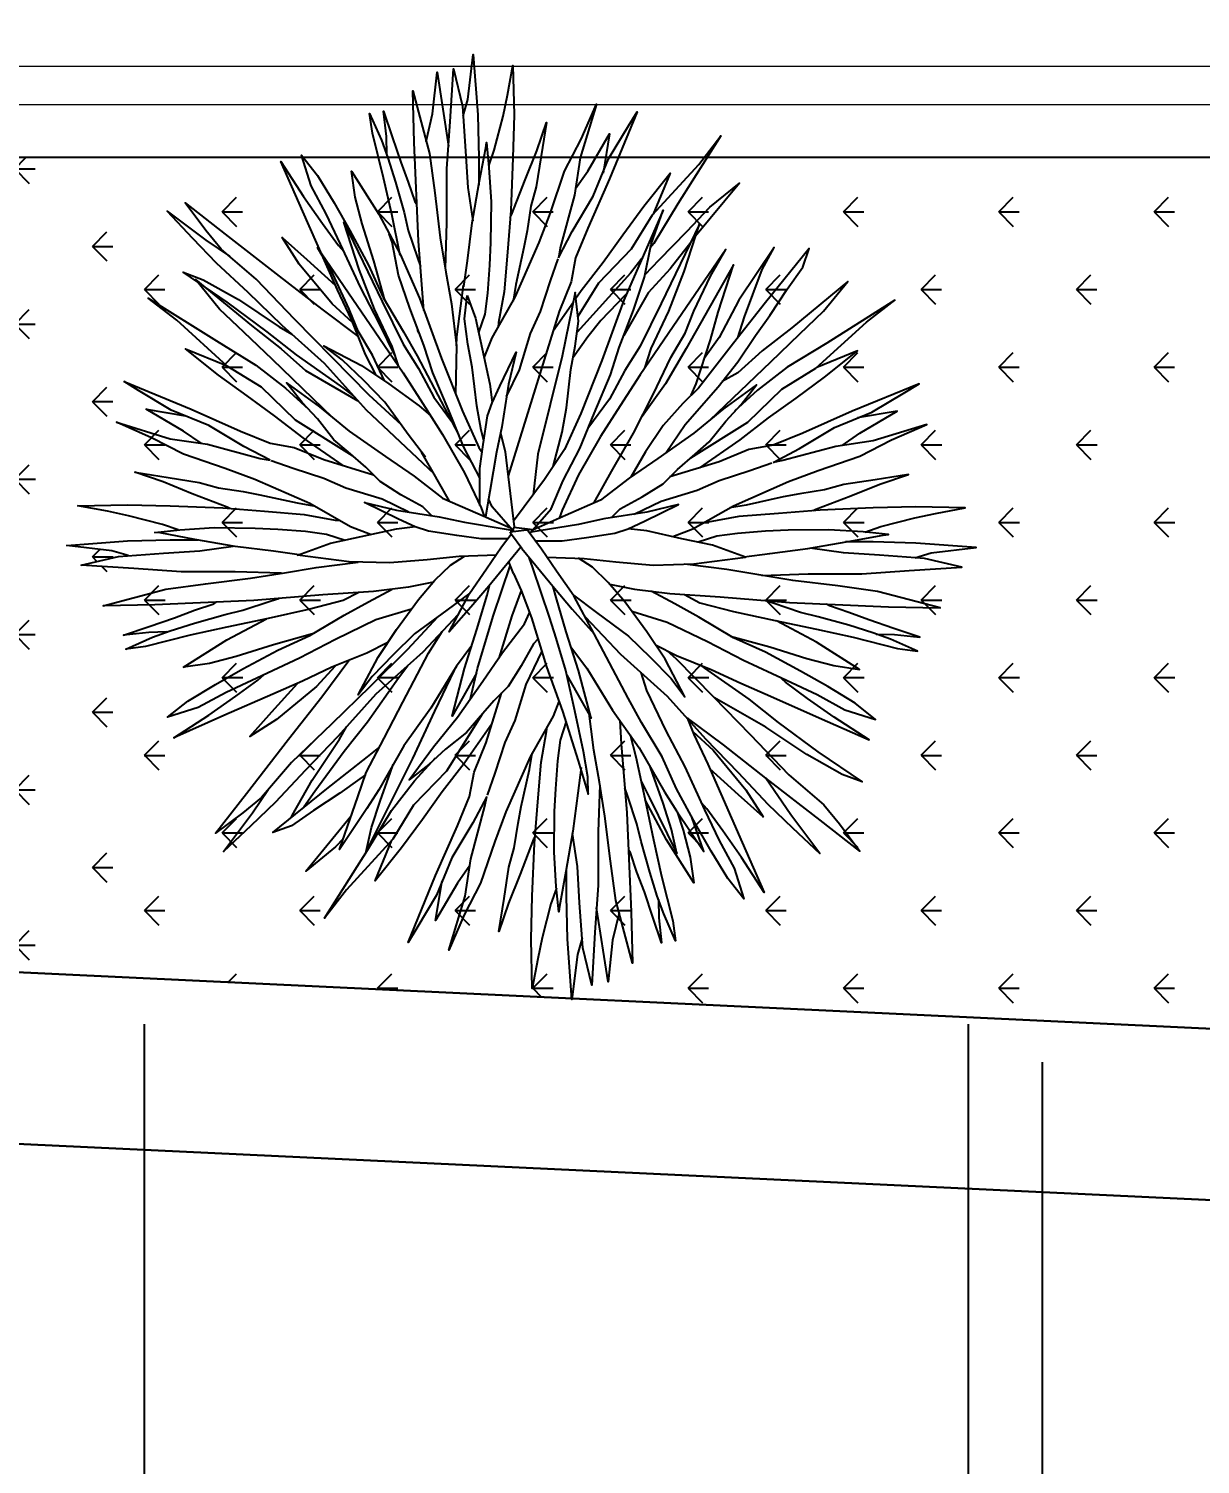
# Model space of a CAD drawing. Extents: x -165 to 197, y 154 to 653.
# Drawn here: x 101.568 to 102.635, y 474.538 to 475.846 of the extents above; entities that cross this region are included whole.
import ezdxf

# ---------------------------------------------------------------- set-up
doc = ezdxf.new("R2010")
doc.units = 0
doc.header["$MEASUREMENT"] = 0
doc.header["$PDMODE"] = 3
doc.header["$PDSIZE"] = 0.1
doc.layers.get('0').update_dxf_attribs({"linetype": 'CONTINUOUS'})
doc.layers.get('DEFPOINTS').update_dxf_attribs({"linetype": 'CONTINUOUS'})
for name, color, linetype in [('0_Palmeiras', 7, 'CONTINUOUS'), ('AIT-VEGETAÇÃO 25', 92, 'CONTINUOUS'), ('COTA', 1, 'CONTINUOUS')]:
    doc.layers.add(name, color=color, linetype=linetype)
for name, color, linetype, lineweight in [('AIT-LAYOUT', 9, 'CONTINUOUS', 13), ('AIT-PAREDE', 4, 'CONTINUOUS', 30), ('FININHA', 251, 'CONTINUOUS', 25)]:
    doc.layers.add(name, color=color, linetype=linetype, lineweight=lineweight)
doc.styles.add('ARIAL', font='ARIAL.TTF', dxfattribs={"height": 0.18})
doc.dimstyles.new('Copy of ISO-25', dxfattribs={"dimtxt": 0.18, "dimasz": 0.06, "dimexe": 0.06, "dimexo": 0.06, "dimgap": 0.05, "dimtad": 1, "dimdec": 0, "dimlfac": 100, "dimdsep": 46, "dimtxsty": 'ARIAL', "dimblk1": 'OBLIQUE', "dimblk2": 'OBLIQUE', "dimsah": 1, "dimcen": 2.5, "dimdle": 0.06, "dimclrd": 256, "dimclre": 256, "dimclrt": 256, "dimadec": 0, "dimazin": 0, "dimtfac": 1, "dimtdec": 0, "dimtmove": 1, "dimatfit": 3, "dimldrblk": 'OBLIQUE', "dimfxl": 0, "dimtolj": 1, "dimtzin": 0, "dimlwd": -1, "dimlwe": -1, "dimarcsym": 0})

# ---------------------------------------------------------------- blocks, each defined once
blk = doc.blocks.new('_OBLIQUE')
at = {"color": 0, "linetype": 'ByBlock'}
blk.add_line((-0.5, -0.5), (0.5, 0.5), dxfattribs=at)
blk = doc.blocks.new('*D276')
at = {"layer": 'COTA'}
for p, q in [((101.4735, 475.6666), (101.4735, 472.5522)), ((101.6735, 474.9393), (101.6735, 472.5522)), ((101.4135, 472.6122), (101.7335, 472.6122)), ((101.5735, 472.6122), (101.6967, 472.2014)), ((101.6967, 472.2014), (102.057, 472.2014))]:
    blk.add_line(p, q, dxfattribs=at)
at = {"layer": 'DEFPOINTS', "color": 0}
for p in [(101.4735, 475.7266), (101.6735, 474.9993), (101.6735, 472.6122)]:
    blk.add_point(p, dxfattribs=at)
at = {"layer": 'COTA', "xscale": 0.06, "yscale": 0.06, "zscale": 0.06, "rotation": 180}
blk.add_blockref('_OBLIQUE', (101.4735, 472.6122), dxfattribs=at)
at = {"layer": 'COTA', "xscale": 0.06, "yscale": 0.06, "zscale": 0.06}
blk.add_blockref('_OBLIQUE', (101.6735, 472.6122), dxfattribs=at)
at = {"layer": 'COTA', "insert": (101.8769, 472.3433), "char_height": 0.18, "attachment_point": 5, "style": 'ARIAL'}
blk.add_mtext('\\A1;20', dxfattribs=at)
blk = doc.blocks.new('*D277')
at = {"layer": 'COTA'}
for p, q in [((101.6735, 474.9393), (101.6735, 472.5522)), ((102.4235, 474.9393), (102.4235, 472.5522)), ((101.6135, 472.6122), (102.4835, 472.6122))]:
    blk.add_line(p, q, dxfattribs=at)
at = {"layer": 'DEFPOINTS', "color": 0}
for p in [(101.6735, 474.9993), (102.4235, 474.9993), (102.4235, 472.6122)]:
    blk.add_point(p, dxfattribs=at)
at = {"layer": 'COTA', "xscale": 0.06, "yscale": 0.06, "zscale": 0.06, "rotation": 180}
blk.add_blockref('_OBLIQUE', (101.6735, 472.6122), dxfattribs=at)
at = {"layer": 'COTA', "xscale": 0.06, "yscale": 0.06, "zscale": 0.06}
blk.add_blockref('_OBLIQUE', (102.4235, 472.6122), dxfattribs=at)
at = {"layer": 'COTA', "insert": (102.0485, 472.7537), "char_height": 0.18, "attachment_point": 5, "style": 'ARIAL'}
blk.add_mtext('\\A1;75', dxfattribs=at)
blk = doc.blocks.new('*D278')
at = {"layer": 'COTA'}
for p, q in [((102.4235, 474.9393), (102.4235, 472.5522)), ((102.4909, 474.9047), (102.4909, 472.5522)), ((102.4235, 472.6122), (102.3635, 472.6122)), ((102.4235, 472.6122), (102.4909, 472.6122)), ((102.4235, 472.6122), (102.4909, 472.6122)), ((102.4572, 472.6122), (102.5787, 472.2072)), ((102.4909, 472.6122), (102.5509, 472.6122)), ((102.5787, 472.2072), (102.7952, 472.2072))]:
    blk.add_line(p, q, dxfattribs=at)
at = {"layer": 'DEFPOINTS', "color": 0}
for p in [(102.4235, 474.9993), (102.4909, 474.9647), (102.4909, 472.6122)]:
    blk.add_point(p, dxfattribs=at)
at = {"layer": 'COTA', "xscale": 0.06, "yscale": 0.06, "zscale": 0.06}
blk.add_blockref('_OBLIQUE', (102.4235, 472.6122), dxfattribs=at)
at = {"layer": 'COTA', "xscale": 0.06, "yscale": 0.06, "zscale": 0.06, "rotation": 180}
blk.add_blockref('_OBLIQUE', (102.4909, 472.6122), dxfattribs=at)
at = {"layer": 'COTA', "insert": (102.687, 472.3472), "char_height": 0.18, "attachment_point": 5, "style": 'ARIAL'}
blk.add_mtext('\\A1;7', dxfattribs=at)
blk = doc.blocks.new('*D279')
at = {"layer": 'COTA'}
for p, q in [((102.4909, 474.9047), (102.4909, 472.5522)), ((103.2909, 474.9047), (103.2909, 472.5522)), ((102.4309, 472.6122), (103.3509, 472.6122))]:
    blk.add_line(p, q, dxfattribs=at)
at = {"layer": 'DEFPOINTS', "color": 0}
for p in [(102.4909, 474.9647), (103.2909, 474.9647), (103.2909, 472.6122)]:
    blk.add_point(p, dxfattribs=at)
at = {"layer": 'COTA', "xscale": 0.06, "yscale": 0.06, "zscale": 0.06, "rotation": 180}
blk.add_blockref('_OBLIQUE', (102.4909, 472.6122), dxfattribs=at)
at = {"layer": 'COTA', "xscale": 0.06, "yscale": 0.06, "zscale": 0.06}
blk.add_blockref('_OBLIQUE', (103.2909, 472.6122), dxfattribs=at)
at = {"layer": 'COTA', "insert": (102.8909, 472.7541), "char_height": 0.18, "attachment_point": 5, "style": 'ARIAL'}
blk.add_mtext('\\A1;80', dxfattribs=at)
blk = doc.blocks.new('D0013407')
at = {"color": 84}
for points in [[(0.0339, 0.435), (0.0287, 0.4531), (0.0226, 0.5029), (0.0177, 0.4361), (0.0165, 0.3887), (0.0165, 0.3583)], [(0.0055, 0.3798), (-0.0005, 0.3972), (-0.0103, 0.4348), (-0.0151, 0.4579), (-0.0212, 0.4907), (-0.0224, 0.4361), (-0.0212, 0.3887), (-0.0188, 0.3304), (-0.0151, 0.2842), (-0.0115, 0.2404), (-0.0054, 0.2064), (-0.0048, 0.2012)], [(0.0535, 0.2657), (0.0518, 0.317), (0.0518, 0.3765), (0.0481, 0.4288), (0.0445, 0.4871), (0.0347, 0.4458), (0.0311, 0.396), (0.0287, 0.3559), (0.0233, 0.3191)], [(0.0631, 0.0974), (0.0688, 0.125), (0.0737, 0.1639), (0.0773, 0.2198), (0.0834, 0.2963), (0.0883, 0.4057), (0.0895, 0.4628), (0.0712, 0.3935), (0.0651, 0.3498), (0.0591, 0.3), (0.053, 0.2623), (0.0469, 0.2271), (0.0411, 0.1806)], [(0.0106, 0.1672), (0.0019, 0.1894), (-0.0236, 0.2344), (-0.0504, 0.2951), (-0.0626, 0.3279), (-0.0784, 0.3741), (-0.0966, 0.4093), (-0.1136, 0.4482), (-0.0954, 0.3887), (-0.0893, 0.3474), (-0.0735, 0.289), (-0.0716, 0.2782)], [(-0.0716, 0.2782), (-0.0869, 0.3073), (-0.11, 0.3461), (-0.127, 0.3875), (-0.1489, 0.4239), (-0.1586, 0.4397), (-0.1282, 0.3656), (-0.1039, 0.3109), (-0.0905, 0.2781), (-0.0857, 0.2514), (-0.0723, 0.2186), (-0.0554, 0.164)], [(0.0747, 0.1801), (0.0838, 0.1973), (0.0933, 0.2342), (0.1034, 0.2805), (0.1129, 0.3262), (0.1218, 0.3666), (0.1343, 0.4159), (0.1373, 0.4379), (0.1242, 0.4082), (0.1171, 0.3886), (0.1087, 0.3619), (0.0992, 0.328), (0.0945, 0.3084), (0.0844, 0.2781), (0.0812, 0.2686)], [(0.1184, 0.3923), (0.1188, 0.4124), (0.1218, 0.4403), (0.1123, 0.4118), (0.1028, 0.3839), (0.0945, 0.3619), (0.0873, 0.3405), (0.0852, 0.3371)], [(-0.0904, 0.3546), (-0.1039, 0.3741), (-0.1282, 0.4154), (-0.1209, 0.3717)], [(-0.0182, 0.3226), (-0.0197, 0.3256), (-0.0346, 0.3643), (-0.0476, 0.3963), (-0.0583, 0.4278), (-0.0524, 0.391), (-0.047, 0.3565), (-0.0411, 0.3352), (-0.0369, 0.3078), (-0.0334, 0.2894), (-0.0244, 0.2484), (-0.0213, 0.2302)], [(-0.0765, 0.187), (-0.1161, 0.2502), (-0.1525, 0.2878), (-0.1757, 0.3255), (-0.2267, 0.3814), (-0.2511, 0.413), (-0.2036, 0.3376), (-0.1769, 0.2939), (-0.1513, 0.2611), (-0.1282, 0.2356)], [(0.033, 0.2462), (0.0291, 0.2746), (0.0237, 0.3167), (0.016, 0.3613), (0.0088, 0.3999), (0.0083, 0.4058), (0.0053, 0.3779), (0.0029, 0.3399), (0.0035, 0.2948), (0.0047, 0.2698), (0.0071, 0.2389), (0.01, 0.2158), (0.0167, 0.1953)], [(0.093, 0.1218), (0.1052, 0.1611), (0.1266, 0.2057), (0.1474, 0.2455), (0.1694, 0.293), (0.1854, 0.3268), (0.2021, 0.3577), (0.2128, 0.3916), (0.1949, 0.369), (0.1765, 0.3387), (0.1593, 0.3084), (0.1385, 0.2698), (0.1224, 0.2342), (0.0998, 0.1962), (0.0849, 0.1694), (0.0711, 0.1433)], [(0.1302, 0.1481), (0.142, 0.1712), (0.1575, 0.2098), (0.1729, 0.2425), (0.1872, 0.2752), (0.211, 0.3292), (0.2354, 0.3845), (0.2104, 0.3458), (0.1896, 0.3161), (0.1718, 0.2918), (0.1658, 0.2852)], [(-0.0657, 0.1973), (-0.0966, 0.2417), (-0.1209, 0.2732), (-0.1428, 0.3036), (-0.1659, 0.3352), (-0.1951, 0.3717), (-0.1765, 0.3264)], [(0.1206, 0.2312), (0.1325, 0.2746), (0.1456, 0.3156), (0.1533, 0.3453), (0.1575, 0.3738), (0.1272, 0.3262), (0.1037, 0.282)], [(0.1368, 0.1609), (0.146, 0.1709), (0.1875, 0.2119), (0.2297, 0.2529), (0.2743, 0.2957), (0.3075, 0.3344), (0.3283, 0.3516), (0.3586, 0.3742), (0.3242, 0.3302), (0.2778, 0.2702), (0.241, 0.2232), (0.211, 0.183)], [(0.1527, 0.1979), (0.1561, 0.2024), (0.1905, 0.2512), (0.2161, 0.2839), (0.2487, 0.3278), (0.282, 0.3766), (0.2737, 0.3546), (0.2517, 0.3154), (0.2214, 0.2702), (0.1889, 0.2132)], [(-0.1186, 0.2087), (-0.1829, 0.2757), (-0.2134, 0.3073), (-0.2389, 0.334), (-0.2717, 0.3607), (-0.2206, 0.2988), (-0.1951, 0.266), (-0.1708, 0.2392), (-0.1609, 0.222)], [(-0.0824, 0.1598), (-0.1136, 0.1809), (-0.155, 0.2174), (-0.1829, 0.2392), (-0.2121, 0.2587), (-0.234, 0.2745), (-0.2632, 0.2939), (-0.2875, 0.3109), (-0.3082, 0.3182), (-0.2486, 0.2696), (-0.2036, 0.2344), (-0.1538, 0.1955), (-0.1367, 0.1785), (-0.1124, 0.1566), (-0.0832, 0.1372), (-0.0553, 0.1207)], [(0.0992, 0.0702), (0.1408, 0.1094), (0.1872, 0.1611), (0.2342, 0.2033), (0.2716, 0.2395), (0.3067, 0.2722), (0.3329, 0.2995), (0.3614, 0.3298), (0.3186, 0.2977), (0.2775, 0.2697)], [(-0.2095, 0.239), (-0.2328, 0.2465), (-0.2851, 0.266), (-0.3094, 0.2793), (-0.2511, 0.2404), (-0.2097, 0.2186), (-0.1865, 0.2021)], [(-0.0142, 0.1246), (-0.0285, 0.1542), (-0.0407, 0.1943), (-0.0516, 0.2186), (-0.0626, 0.2526), (-0.0711, 0.2769)], [(-0.0104, 0.0996), (-0.02, 0.1092), (-0.0334, 0.1335), (-0.048, 0.1566), (-0.0638, 0.1724), (-0.0808, 0.1918), (-0.0942, 0.2076), (-0.1173, 0.2259), (-0.1355, 0.2429), (-0.1574, 0.2599), (-0.1307, 0.2234), (-0.1039, 0.1906), (-0.0759, 0.1505), (-0.054, 0.1189), (-0.0297, 0.0874), (-0.0127, 0.0485), (0.0033, 0.0122)], [(0.211, 0.183), (0.2297, 0.1905), (0.2624, 0.206), (0.2951, 0.2202), (0.3491, 0.244), (0.4044, 0.2684), (0.3657, 0.2434), (0.336, 0.2226), (0.3117, 0.2048), (0.3051, 0.1988)], [(0.2262, 0.1893), (0.2469, 0.2119), (0.2909, 0.2482), (0.3206, 0.2672), (0.2962, 0.2399), (0.2677, 0.2083)], [(-0.2793, 0.1365), (-0.2956, 0.1522), (-0.3272, 0.1826), (-0.3539, 0.2081), (-0.3806, 0.2409), (-0.3218, 0.1924)], [(0.0335, 0.0278), (0.0347, 0.0691), (0.0384, 0.1044), (0.042, 0.1457), (0.0408, 0.1906), (0.0335, 0.2477), (0.0201, 0.2113), (0.0129, 0.1773), (0.0043, 0.1384), (0.0019, 0.1178)], [(0.1611, 0.132), (0.181, 0.1382), (0.2256, 0.1596), (0.2654, 0.1804), (0.3129, 0.2024), (0.3467, 0.2185), (0.3776, 0.2351), (0.4115, 0.2458), (0.3889, 0.228), (0.3586, 0.2095), (0.3283, 0.1923), (0.2897, 0.1715), (0.2541, 0.1554), (0.2161, 0.1328), (0.1893, 0.118), (0.118, 0.0801)], [(-0.0264, 0.0798), (-0.0613, 0.0995), (-0.1039, 0.1238), (-0.1465, 0.1457), (-0.1878, 0.1651), (-0.2146, 0.1809), (-0.2389, 0.1906), (-0.2778, 0.2089), (-0.307, 0.2259), (-0.2219, 0.1675), (-0.1684, 0.1311), (-0.1343, 0.1092), (-0.1003, 0.0874), (-0.0577, 0.0631), (-0.0188, 0.0448), (-0.0096, 0.0414)], [(-0.146, 0.1877), (-0.1586, 0.1931), (-0.2073, 0.2089), (-0.2377, 0.2174), (-0.29, 0.2344), (-0.1975, 0.1821), (-0.1586, 0.159), (-0.1225, 0.1334)], [(-0.2335, 0.0624), (-0.2701, 0.0853), (-0.3077, 0.1217), (-0.3454, 0.1449), (-0.4013, 0.1959), (-0.4329, 0.2203), (-0.3575, 0.1728), (-0.3138, 0.1461), (-0.3092, 0.1425)], [(-0.176, 0.1363), (-0.1975, 0.1432), (-0.2389, 0.1627), (-0.2827, 0.1797), (-0.335, 0.1967), (-0.2474, 0.1542), (-0.2, 0.1311), (-0.1732, 0.1141), (-0.1416, 0.0971), (-0.1092, 0.0733)], [(0.1336, 0.0551), (0.1563, 0.072), (0.2027, 0.1005), (0.2443, 0.1302), (0.293, 0.1581), (0.3139, 0.1712), (0.359, 0.2015), (0.3209, 0.1883)], [(-0.315, 0.187), (-0.2859, 0.1643), (-0.2591, 0.14), (-0.2121, 0.1131)], [(0.0754, 0.0573), (0.0945, 0.0827), (0.1206, 0.1183), (0.1438, 0.1421), (0.1676, 0.1653), (0.1878, 0.1807), (0.1462, 0.1587), (0.1159, 0.1385), (0.0826, 0.1142), (0.0612, 0.0958), (0.0445, 0.0785), (0.0346, 0.0631)], [(0.3153, 0.1722), (0.3355, 0.1786), (0.3652, 0.1863), (0.3937, 0.1905), (0.3461, 0.1602), (0.3019, 0.1367)], [(-0.2534, 0.0601), (-0.2616, 0.0658), (-0.2931, 0.0901), (-0.3235, 0.112), (-0.3551, 0.1351), (-0.3916, 0.1643), (-0.3463, 0.1457)], [(0.0153, 0.0154), (0.0153, 0.0448), (0.0116, 0.0716), (0.0068, 0.1031), (0.0019, 0.1177), (-0.0066, 0.136), (-0.0249, 0.1736), (-0.0163, 0.1384), (-0.009, 0.091), (-0.003, 0.0631), (0.0043, 0.0193), (0.0061, 0.0085)], [(0.2301, 0.1201), (0.2541, 0.1263), (0.3004, 0.1364), (0.3461, 0.1459), (0.3865, 0.1548), (0.4358, 0.1673), (0.4578, 0.1703), (0.4281, 0.1572), (0.4085, 0.1501), (0.3818, 0.1418), (0.3479, 0.1322), (0.3283, 0.1275), (0.298, 0.1174), (0.2885, 0.1142)], [(0.2813, 0.1322), (0.2996, 0.1415), (0.3394, 0.1611), (0.3614, 0.1718), (0.3347, 0.1659), (0.3055, 0.1564), (0.2734, 0.1451), (0.265, 0.1421)], [(0.0059, 0.0099), (-0.02, 0.0327), (-0.0516, 0.046), (-0.0869, 0.0643), (-0.1258, 0.0801), (-0.1684, 0.0983), (-0.1988, 0.108), (-0.2401, 0.1238), (-0.2766, 0.136), (-0.3131, 0.1432), (-0.3508, 0.1566), (-0.2511, 0.1129), (-0.1842, 0.0886), (-0.1258, 0.0655), (-0.0857, 0.0473), (-0.0528, 0.0254), (-0.0066, -0.0089)], [(0.4122, 0.1514), (0.4323, 0.1519), (0.4602, 0.1548), (0.4317, 0.1453), (0.4038, 0.1358), (0.3818, 0.1275), (0.3604, 0.1203), (0.357, 0.1182)], [(-0.2981, 0.0408), (-0.3272, 0.0561), (-0.366, 0.0792), (-0.4074, 0.0962), (-0.4438, 0.1181), (-0.4596, 0.1278), (-0.3855, 0.0974), (-0.3308, 0.0731), (-0.298, 0.0597), (-0.2713, 0.0549), (-0.2385, 0.0415), (-0.0565, -0.0149)], [(-0.2971, 0.1331), (-0.281, 0.1205), (-0.2158, 0.0615)], [(-0.2286, 0.0878), (-0.2577, 0.1158)], [(0.2141, 0.1087), (0.2397, 0.1103), (0.3162, 0.1164), (0.4256, 0.1213), (0.4827, 0.1225), (0.4134, 0.1042), (0.3697, 0.0982), (0.3199, 0.0921), (0.2822, 0.086), (0.247, 0.0799), (0.2005, 0.0741)], [(-0.3745, 0.0596), (-0.394, 0.0731), (-0.4353, 0.0974), (-0.3916, 0.0901)], [(0.4268, 0.1078), (0.4572, 0.1006), (0.5033, 0.0957), (0.4215, 0.083)], [(-0.1871, -0.0414), (-0.2093, -0.0327), (-0.2543, -0.0072), (-0.315, 0.0196), (-0.3478, 0.0318), (-0.394, 0.0476), (-0.4292, 0.0658), (-0.4681, 0.0828), (-0.4086, 0.0646), (-0.3673, 0.0585), (-0.3089, 0.0427), (-0.2981, 0.0408)], [(-0.2286, 0.0878), (-0.2105, 0.0731), (-0.1875, 0.057)], [(0.0239, 0.0004), (0.0677, 0.0364), (0.0909, 0.056), (0.1182, 0.0803), (0.076, 0.0578), (0.0487, 0.0387), (0.0243, 0.0221), (0.003, 0.0062)], [(0.2856, 0.0866), (0.3369, 0.0848), (0.3964, 0.0848), (0.4487, 0.0811), (0.507, 0.0775), (0.4657, 0.0678), (0.4159, 0.0641), (0.3758, 0.0617), (0.339, 0.0563)], [(0.0514, -0.009), (0.0701, -0.0005), (0.1004, 0.0108), (0.1545, 0.0275), (0.2039, 0.0453), (0.2586, 0.0625), (0.2954, 0.0738), (0.2764, 0.0732), (0.2485, 0.0684), (0.2033, 0.0589), (0.1587, 0.0488), (0.123, 0.0382), (0.0998, 0.031), (0.0451, 0.0126), (0.0336, 0.0084)], [(0.164, 0.05), (0.2116, 0.0768), (0.1587, 0.0631), (0.1159, 0.0494), (0.0778, 0.0382), (0.0661, 0.035)], [(0.2661, 0.066), (0.2945, 0.0621), (0.3366, 0.0567), (0.3812, 0.049), (0.4198, 0.0419), (0.4257, 0.0413), (0.3978, 0.0383), (0.3598, 0.0359), (0.3147, 0.0365), (0.2897, 0.0377), (0.2588, 0.0401), (0.2357, 0.0431), (0.2152, 0.0497)], [(0.4549, 0.067), (0.473, 0.0617), (0.5228, 0.0556), (0.456, 0.0507), (0.4086, 0.0495), (0.3782, 0.0495)], [(-0.0671, 0.0349), (-0.1051, 0.0448), (-0.1319, 0.0497), (-0.1744, 0.0545), (-0.2, 0.0594), (-0.2279, 0.0631), (-0.2596, 0.0594), (-0.189, 0.0448), (-0.1355, 0.0315), (-0.0808, 0.0181), (-0.0357, 0.0127)], [(-0.2172, 0.0349), (-0.2493, 0.0573)], [(-0.1445, -0.0166), (-0.1741, -0.0023), (-0.2142, 0.0099), (-0.2385, 0.0208), (-0.2725, 0.0318), (-0.2968, 0.0403)], [(0.193, 0.0413), (0.2093, 0.0349), (0.2543, 0.0094), (0.315, -0.0174), (0.3478, -0.0295), (0.394, -0.0453), (0.4292, -0.0636), (0.4681, -0.0806), (0.4086, -0.0624), (0.3673, -0.0563), (0.3089, -0.0405), (0.2981, -0.0385)], [(0.3997, 0.0385), (0.4171, 0.0325), (0.4547, 0.0228), (0.4778, 0.0179), (0.5106, 0.0118), (0.456, 0.0106), (0.4086, 0.0118), (0.3503, 0.0143), (0.3041, 0.0179), (0.2603, 0.0215), (0.2263, 0.0276), (0.2211, 0.0282)], [(-0.3425, -0.0126), (-0.3455, -0.0111), (-0.3842, 0.0038), (-0.4162, 0.0168), (-0.4477, 0.0275), (-0.4109, 0.0216), (-0.3764, 0.0162), (-0.3551, 0.0103), (-0.3277, 0.0061), (-0.3093, 0.0026), (-0.2683, -0.0063), (-0.2501, -0.0095)], [(0.1241, 0.0181), (0.1291, 0.013), (0.1534, -0.0003), (0.1765, -0.0149), (0.1923, -0.0307), (0.2117, -0.0478), (0.2275, -0.0611), (0.2458, -0.0843), (0.2628, -0.1025), (0.2798, -0.1244), (0.2433, -0.0976), (0.2105, -0.0709), (0.1704, -0.0429), (0.1388, -0.021), (0.1072, 0.0033), (0.0948, 0.0087)], [(0.1375, 0.0222), (0.1741, 0.0045), (0.2142, -0.0076), (0.2385, -0.0186), (0.2725, -0.0295), (0.2968, -0.038)], [(0.003, 0.0125), (0.0004, -0.0087)], [(0.0053, -0.0125), (0.0027, 0.0087)], [(0.0239, 0.0004), (0.0083, -0.0112)], [(0.3425, 0.0149), (0.3455, 0.0133), (0.3842, -0.0015), (0.4162, -0.0146), (0.4477, -0.0253), (0.4109, -0.0194), (0.3764, -0.014), (0.3551, -0.0081), (0.3277, -0.0039), (0.3093, -0.0003), (0.2683, 0.0086), (0.2501, 0.0117)], [(-0.3997, -0.0363), (-0.4171, -0.0303), (-0.4547, -0.0205), (-0.4778, -0.0157), (-0.5106, -0.0096), (-0.456, -0.0084), (-0.4086, -0.0096), (-0.3503, -0.012), (-0.3041, -0.0157), (-0.2603, -0.0193), (-0.2263, -0.0254), (-0.2211, -0.026)], [(-0.0238, -0.0461), (-0.0647, -0.0461), (-0.0915, -0.0424), (-0.123, -0.0376), (-0.1376, -0.0327), (-0.1559, -0.0242), (-0.1935, -0.0059), (-0.1583, -0.0145), (-0.1109, -0.0218), (-0.0829, -0.0278), (-0.0392, -0.0351), (-0.0112, -0.0398)], [(-0.0127, -0.0996), (-0.0223, -0.1092), (-0.0357, -0.1335), (-0.0503, -0.1566), (-0.0661, -0.1724), (-0.0831, -0.1918), (-0.0965, -0.2076), (-0.1196, -0.2259), (-0.1378, -0.2429), (-0.1597, -0.2599), (-0.133, -0.2234), (-0.1062, -0.1906), (-0.0782, -0.1505), (-0.0564, -0.1189), (-0.032, -0.0874), (-0.015, -0.0485), (0.001, -0.0122)], [(-0.1041, -0.0232), (-0.0831, -0.0181), (-0.0004, -0.0082)], [(0.0036, -0.0099), (-0.0223, -0.0327), (-0.0313, -0.0365)], [(0.013, -0.0154), (0.013, -0.0448), (0.0093, -0.0716), (0.0045, -0.1031), (-0.0004, -0.1177), (-0.0089, -0.136), (-0.0272, -0.1736), (-0.0187, -0.1384), (-0.0114, -0.091), (-0.0053, -0.0631), (0.002, -0.0193), (0.0038, -0.0085)], [(-0.0004, -0.0082), (0.0036, -0.0099)], [(0.0049, -0.0093), (0.0038, -0.0085)], [(0.0083, -0.0112), (0.0053, -0.0125)], [(0.0222, -0.0009), (0.0654, -0.0364), (0.0886, -0.056), (0.1159, -0.0803), (0.0737, -0.0578), (0.0464, -0.0387), (0.022, -0.0221), (0.0077, -0.0114)], [(0.0514, -0.009), (0.0385, -0.0142)], [(0.1898, -0.0564), (0.1564, -0.0488), (0.1207, -0.0382), (0.0975, -0.031), (0.0428, -0.0126), (0.0426, -0.0126)], [(0.0702, -0.0004), (0.0981, -0.0108), (0.1449, -0.0252)], [(0.0312, -0.0278), (0.0324, -0.0691), (0.0361, -0.1044), (0.0397, -0.1457), (0.0385, -0.1906), (0.0312, -0.2477), (0.0178, -0.2113), (0.0105, -0.1773), (0.002, -0.1384), (-0.0005, -0.1178)], [(0.2981, -0.0385), (0.3272, -0.0539), (0.366, -0.077), (0.4074, -0.094), (0.4438, -0.1159), (0.4596, -0.1256), (0.3855, -0.0952), (0.3308, -0.0709), (0.298, -0.0575), (0.2713, -0.0526), (0.2385, -0.0393), (0.1839, -0.0224)], [(-0.4549, -0.0647), (-0.473, -0.0595), (-0.5228, -0.0534), (-0.456, -0.0485), (-0.4086, -0.0473), (-0.3782, -0.0473)], [(-0.2661, -0.0638), (-0.2945, -0.0599), (-0.3366, -0.0545), (-0.3812, -0.0468), (-0.4198, -0.0396), (-0.4257, -0.039), (-0.3978, -0.0361), (-0.3598, -0.0337), (-0.3147, -0.0343), (-0.2897, -0.0355), (-0.2588, -0.0379), (-0.2357, -0.0408), (-0.2152, -0.0475)], [(-0.0539, -0.046), (-0.0892, -0.0643), (-0.1281, -0.0801), (-0.1707, -0.0983), (-0.2011, -0.108), (-0.2424, -0.1238), (-0.2789, -0.136), (-0.3154, -0.1432), (-0.3245, -0.1465)], [(-0.1619, -0.1518), (-0.1901, -0.1651), (-0.2169, -0.1809), (-0.2412, -0.1906), (-0.2801, -0.2089), (-0.3093, -0.2259), (-0.2242, -0.1675), (-0.1707, -0.1311), (-0.1366, -0.1092), (-0.1026, -0.0874), (-0.06, -0.0631), (-0.0211, -0.0448), (-0.0119, -0.0414)], [(-0.2561, -0.0601), (-0.2312, -0.0509), (-0.1972, -0.0436), (-0.1583, -0.0351), (-0.1377, -0.0327)], [(-0.0958, -0.0418), (-0.1074, -0.0448), (-0.1342, -0.0497), (-0.1768, -0.0545), (-0.2023, -0.0594), (-0.2303, -0.0631), (-0.2561, -0.0601)], [(-0.2534, -0.1129), (-0.1865, -0.0886), (-0.1281, -0.0655), (-0.088, -0.0473), (-0.0826, -0.0436)], [(0.1617, -0.05), (0.2093, -0.0768), (0.1564, -0.0631), (0.1135, -0.0494), (0.0755, -0.0382), (0.0637, -0.035)], [(0.2069, -0.0435), (0.2701, -0.083), (0.3077, -0.1195), (0.3454, -0.1426), (0.4013, -0.1937), (0.4329, -0.218), (0.3575, -0.1706), (0.3138, -0.1438), (0.281, -0.1183), (0.2555, -0.0952)], [(0.2172, -0.0327), (0.2616, -0.0636), (0.2931, -0.0879), (0.3235, -0.1098), (0.3551, -0.1329), (0.3916, -0.1621), (0.3463, -0.1435)], [(-0.2856, -0.0843), (-0.3369, -0.0826), (-0.3964, -0.0826), (-0.4487, -0.0789), (-0.507, -0.0753), (-0.4657, -0.0655), (-0.4159, -0.0619), (-0.3758, -0.0595), (-0.339, -0.0541)], [(0.0731, -0.0573), (0.0921, -0.0827), (0.1183, -0.1183), (0.1415, -0.1421), (0.1653, -0.1653), (0.1855, -0.1807), (0.1439, -0.1587), (0.1135, -0.1385), (0.0803, -0.1142), (0.0588, -0.0958), (0.0422, -0.0785), (0.0322, -0.0631)], [(0.1312, -0.0551), (0.154, -0.072), (0.2004, -0.1005), (0.242, -0.1302), (0.2907, -0.1581), (0.3115, -0.1712), (0.3567, -0.2015), (0.2985, -0.1813), (0.2717, -0.1718), (0.2336, -0.1522), (0.1938, -0.1314), (0.1397, -0.1029), (0.1154, -0.0877)], [(0.3745, -0.0573), (0.394, -0.0709), (0.4353, -0.0952), (0.3916, -0.0879)], [(-0.2397, -0.1081), (-0.3162, -0.1142), (-0.4256, -0.119), (-0.4827, -0.1203), (-0.4134, -0.102), (-0.3697, -0.0959), (-0.3199, -0.0899), (-0.2822, -0.0838), (-0.247, -0.0777), (-0.2005, -0.0719)], [(-0.1886, -0.1396), (-0.2256, -0.1574), (-0.2654, -0.1782), (-0.3129, -0.2002), (-0.3467, -0.2162), (-0.3776, -0.2329), (-0.4115, -0.2436), (-0.3889, -0.2257), (-0.3586, -0.2073), (-0.3283, -0.1901), (-0.2897, -0.1693), (-0.2541, -0.1532), (-0.2161, -0.1306), (-0.1893, -0.1157), (-0.1026, -0.0697)], [(-0.1783, -0.1363), (-0.1999, -0.1432), (-0.2412, -0.1627), (-0.285, -0.1797), (-0.3373, -0.1967), (-0.2497, -0.1542), (-0.2023, -0.1311), (-0.1755, -0.1141), (-0.1439, -0.0971), (-0.117, -0.0774)], [(-0.2005, -0.0719), (-0.2105, -0.0716), (-0.2676, -0.0643), (-0.2661, -0.0638)], [(-0.2005, -0.0719), (-0.1479, -0.0733)], [(0.0969, -0.0702), (0.1385, -0.1094), (0.1849, -0.1611), (0.2319, -0.2033), (0.2693, -0.2395), (0.3044, -0.2722), (0.3306, -0.2995), (0.3591, -0.3298), (0.3163, -0.2977), (0.2901, -0.2799)], [(0.1582, -0.0746), (0.2039, -0.0964), (0.2562, -0.1207), (0.2973, -0.1415), (0.3371, -0.1611), (0.3591, -0.1718), (0.3323, -0.1659), (0.3032, -0.1564), (0.2711, -0.1451), (0.2627, -0.1421)], [(-0.4268, -0.1055), (-0.4572, -0.0984), (-0.5033, -0.0935), (-0.4215, -0.0808)], [(-0.0287, -0.0798), (-0.0637, -0.0995), (-0.083, -0.1106)], [(0.0998, -0.0931), (0.1355, -0.1261), (0.1766, -0.1676), (0.2176, -0.2098), (0.2604, -0.2544), (0.2991, -0.2876), (0.3163, -0.3084), (0.3389, -0.3387), (0.2949, -0.3043), (0.2348, -0.2579), (0.1879, -0.2211), (0.1477, -0.1911)], [(-0.0588, -0.0968), (-0.1293, -0.1716), (-0.181, -0.218), (-0.2232, -0.265), (-0.2594, -0.3024), (-0.2921, -0.3375), (-0.3194, -0.3637), (-0.3497, -0.3922), (-0.3176, -0.3494), (-0.2998, -0.3232)], [(-0.0772, -0.1062), (-0.1026, -0.1253), (-0.1382, -0.1514), (-0.162, -0.1746), (-0.1852, -0.1984), (-0.2006, -0.2186), (-0.1786, -0.177), (-0.1584, -0.1467), (-0.1341, -0.1134), (-0.123, -0.1005)], [(0.0608, -0.0974), (0.0665, -0.125), (0.0713, -0.1639), (0.075, -0.2198), (0.0811, -0.2963), (0.0859, -0.4057), (0.0871, -0.4628), (0.0689, -0.3935), (0.0628, -0.3498), (0.0567, -0.3), (0.0507, -0.2623), (0.0446, -0.2271), (0.0388, -0.1806)], [(-0.4122, -0.1492), (-0.4323, -0.1496), (-0.4602, -0.1526), (-0.4317, -0.1431), (-0.4038, -0.1336), (-0.3818, -0.1253), (-0.3604, -0.1181), (-0.357, -0.116)], [(-0.3004, -0.1342), (-0.3461, -0.1437), (-0.3865, -0.1526), (-0.4358, -0.1651), (-0.4578, -0.1681), (-0.4281, -0.155), (-0.4085, -0.1479), (-0.3818, -0.1395), (-0.3479, -0.13), (-0.3283, -0.1253), (-0.298, -0.1152), (-0.2885, -0.112)], [(-0.3019, -0.1345), (-0.2534, -0.1129)], [(-0.2146, -0.1132), (-0.2172, -0.1146), (-0.2203, -0.1153)], [(-0.0165, -0.1246), (-0.0308, -0.1542), (-0.043, -0.1943), (-0.0539, -0.2186), (-0.0649, -0.2526), (-0.0734, -0.2769)], [(0.0907, -0.1218), (0.1028, -0.1611), (0.1243, -0.2057), (0.1451, -0.2455), (0.1671, -0.293), (0.1831, -0.3268), (0.1998, -0.3577), (0.2105, -0.3916), (0.1926, -0.369), (0.1742, -0.3387), (0.157, -0.3084), (0.1361, -0.2698), (0.1201, -0.2342), (0.0975, -0.1962), (0.0826, -0.1694), (0.0688, -0.1433)], [(0.1534, -0.126), (0.1671, -0.1362), (0.2158, -0.1706), (0.2485, -0.1962), (0.2925, -0.2288), (0.31, -0.2408)], [(-0.2511, -0.1514), (-0.2945, -0.1633), (-0.3355, -0.1764), (-0.3652, -0.1841), (-0.3937, -0.1883), (-0.3461, -0.158), (-0.3019, -0.1345)], [(-0.113, -0.1329), (-0.146, -0.1687), (-0.1875, -0.2097), (-0.2297, -0.2507), (-0.2743, -0.2935), (-0.3075, -0.3322), (-0.3283, -0.3494), (-0.3586, -0.372), (-0.3242, -0.328), (-0.2778, -0.268), (-0.241, -0.221), (-0.211, -0.1808)], [(0.1279, -0.1481), (0.1397, -0.1712), (0.1552, -0.2098), (0.1706, -0.2425), (0.1849, -0.2752), (0.2087, -0.3292), (0.2331, -0.3845), (0.2081, -0.3458), (0.1873, -0.3161), (0.1694, -0.2918), (0.1634, -0.2852)], [(0.2743, -0.1727), (0.2786, -0.1791), (0.2944, -0.201), (0.3138, -0.2302), (0.3308, -0.2545), (0.3381, -0.2752), (0.2895, -0.2156), (0.2543, -0.1706), (0.2441, -0.1576)], [(-0.168, -0.161), (-0.1911, -0.1728), (-0.2297, -0.1883), (-0.2624, -0.2037), (-0.2951, -0.218), (-0.3491, -0.2418), (-0.4044, -0.2662), (-0.3657, -0.2412), (-0.336, -0.2204), (-0.3117, -0.2026), (-0.3051, -0.1966)], [(-0.0739, -0.2782), (-0.0892, -0.3073), (-0.1123, -0.3461), (-0.1293, -0.3875), (-0.1512, -0.4239), (-0.1609, -0.4397), (-0.1305, -0.3656), (-0.1062, -0.3109), (-0.0928, -0.2781), (-0.088, -0.2514), (-0.0746, -0.2186), (-0.0577, -0.164)], [(0.0083, -0.1672), (-0.0004, -0.1894), (-0.026, -0.2344), (-0.0527, -0.2951), (-0.0649, -0.3279), (-0.0807, -0.3741), (-0.0989, -0.4093), (-0.1159, -0.4482), (-0.0977, -0.3887), (-0.0916, -0.3474), (-0.0758, -0.289), (-0.0739, -0.2782)], [(-0.2262, -0.1871), (-0.2469, -0.2097), (-0.2909, -0.246), (-0.3206, -0.265), (-0.2962, -0.2376), (-0.2677, -0.2061)], [(-0.1459, -0.1865), (-0.1561, -0.2002), (-0.1905, -0.2489), (-0.2161, -0.2816), (-0.2487, -0.3256), (-0.282, -0.3744), (-0.2737, -0.3524), (-0.2517, -0.3131), (-0.2214, -0.268), (-0.2136, -0.2543)], [(-0.1209, -0.2087), (-0.1853, -0.2757), (-0.2157, -0.3073), (-0.2412, -0.334), (-0.274, -0.3607), (-0.223, -0.2988), (-0.1974, -0.266), (-0.1731, -0.2392), (-0.1398, -0.1811)], [(-0.0789, -0.187), (-0.1184, -0.2502), (-0.1549, -0.2878), (-0.178, -0.3255), (-0.229, -0.3814), (-0.2534, -0.413), (-0.2059, -0.3376), (-0.1792, -0.2939), (-0.1536, -0.2611), (-0.1305, -0.2356)], [(0.0724, -0.1801), (0.0814, -0.1973), (0.091, -0.2342), (0.1011, -0.2805), (0.1106, -0.3262), (0.1195, -0.3666), (0.132, -0.4159), (0.135, -0.4379), (0.1219, -0.4082), (0.1147, -0.3886), (0.1064, -0.3619), (0.0969, -0.328), (0.0921, -0.3084), (0.082, -0.2781), (0.0789, -0.2686)], [(0.3451, -0.1975), (0.3539, -0.2059), (0.3806, -0.2387), (0.3201, -0.1888)], [(-0.068, -0.1973), (-0.0989, -0.2417), (-0.1232, -0.2732), (-0.1451, -0.3036), (-0.1682, -0.3352), (-0.1974, -0.3717), (-0.1788, -0.3264)], [(0.0032, -0.3798), (-0.0028, -0.3972), (-0.0126, -0.4348), (-0.0174, -0.4579), (-0.0235, -0.4907), (-0.0247, -0.4361), (-0.0235, -0.3887), (-0.0211, -0.3304), (-0.0174, -0.2842), (-0.0138, -0.2404), (-0.0077, -0.2064), (-0.0071, -0.2012)], [(0.0306, -0.2462), (0.0267, -0.2746), (0.0214, -0.3167), (0.0137, -0.3613), (0.0065, -0.3999), (0.0059, -0.4058), (0.003, -0.3779), (0.0006, -0.3399), (0.0012, -0.2948), (0.0024, -0.2698), (0.0047, -0.2389), (0.0077, -0.2158), (0.0144, -0.1953)], [(0.154, -0.2063), (0.1766, -0.227), (0.2128, -0.271), (0.2319, -0.3007), (0.2045, -0.2763), (0.173, -0.2478)], [(0.3212, -0.2545), (0.3193, -0.2538), (0.28, -0.2318), (0.2348, -0.2015), (0.2212, -0.1937)], [(-0.0205, -0.3226), (-0.022, -0.3256), (-0.0369, -0.3643), (-0.05, -0.3963), (-0.0607, -0.4278), (-0.0547, -0.391), (-0.0494, -0.3565), (-0.0434, -0.3352), (-0.0393, -0.3078), (-0.0357, -0.2894), (-0.0268, -0.2484), (-0.0236, -0.2302)], [(0.1183, -0.2312), (0.1302, -0.2746), (0.1433, -0.3156), (0.151, -0.3453), (0.1552, -0.3738), (0.1248, -0.3262), (0.1014, -0.282)], [(0.0512, -0.2657), (0.0494, -0.317), (0.0494, -0.3765), (0.0458, -0.4288), (0.0422, -0.4871), (0.0324, -0.4458), (0.0288, -0.396), (0.0263, -0.3559), (0.021, -0.3191)], [(0.1161, -0.3923), (0.1165, -0.4124), (0.1195, -0.4403), (0.11, -0.4118), (0.1005, -0.3839), (0.0921, -0.3619), (0.085, -0.3405), (0.0829, -0.3371)], [(-0.0927, -0.3546), (-0.1062, -0.3741), (-0.1305, -0.4154), (-0.1232, -0.3717)], [(0.0316, -0.435), (0.0263, -0.4531), (0.0203, -0.5029), (0.0154, -0.4361), (0.0142, -0.3887), (0.0142, -0.3583)]]:
    blk.add_lwpolyline(points, dxfattribs=at)

msp = doc.modelspace()

# ---------------------------------------------------------------- hatches: boundary and pattern name
at = {"layer": 'AIT-VEGETAÇÃO 25'}
h = msp.add_hatch(dxfattribs=at)
h.set_pattern_fill('GRASS', color=256, scale=0.1, angle=-90, style=0)
h.set_pattern_definition([(360, (-13.70296, 1.53245), (0.070710678, 0.070710678), [0.01875, -0.122671356]), (315, (-13.70296, 1.53245), (0.070710678, 0.070710678), [0.01875, -0.08125]), (45, (-13.70296, 1.53245), (-0.070710678, 0.070710678), [0.01875, -0.08125])])
h.paths.add_polyline_path([(101.6735, 475.4763), (101.6481, 475.4874), (101.6735, 475.4796), (101.6735, 475.5132), (101.6681, 475.5164), (101.6551, 475.5244), (101.6735, 475.5169), (101.6735, 475.7286), (97.4974, 475.7286), (97.4848, 475.7086), (97.4786, 475.6985), (97.4786, 475.6727), (97.4919, 475.6865), (97.5104, 475.7059), (97.5343, 475.7253), (97.499, 475.6826), (97.4898, 475.6542), (97.4786, 475.6254), (97.4786, 475.6066), (97.481, 475.61), (97.5233, 475.6719), (97.511, 475.6507), (97.4977, 475.6224), (97.4907, 475.6047), (97.4792, 475.5853), (97.4786, 475.5841), (97.4786, 475.5706), (97.4916, 475.5924), (97.5295, 475.6595), (97.5171, 475.6215), (97.511, 475.5994), (97.5061, 475.5843), (97.518, 475.6012), (97.5339, 475.6312), (97.5621, 475.6736), (97.5524, 475.656), (97.5383, 475.618), (97.5329, 475.6011), (97.5551, 475.6295), (97.5904, 475.6727), (97.5851, 475.6577), (97.5727, 475.6401), (97.5586, 475.6189), (97.5471, 475.603), (97.533, 475.5818), (97.5205, 475.5658), (97.533, 475.5729), (97.5524, 475.5906), (97.5763, 475.6091), (97.6213, 475.6462), (97.6019, 475.6224), (97.5824, 475.6038), (97.5595, 475.5818), (97.5108, 475.535), (97.5216, 475.5438), (97.548, 475.5632), (97.5343, 475.5456), (97.5489, 475.5588), (97.5727, 475.5773), (97.6045, 475.5968), (97.6592, 475.6312), (97.6363, 475.6136), (97.5964, 475.5771), (97.6292, 475.5906), (97.6027, 475.5694), (97.5798, 475.5526), (97.5577, 475.5367), (97.5348, 475.5191), (97.5026, 475.4966), (97.518, 475.5014), (97.5418, 475.5111), (97.5613, 475.5146), (97.5851, 475.5244), (97.6248, 475.542), (97.6786, 475.5641), (97.6672, 475.557), (97.6407, 475.5411), (97.6305, 475.5369), (97.661, 475.542), (97.631, 475.5244), (97.6168, 475.5145), (97.6416, 475.5182), (97.6848, 475.5314), (97.6566, 475.5191), (97.631, 475.5058), (97.5974, 475.4943), (97.5736, 475.4855), (97.5295, 475.4661), (97.5265, 475.4643), (97.5397, 475.4667), (97.5695, 475.4731), (97.5828, 475.4757), (97.6027, 475.4787), (97.6182, 475.4831), (97.6432, 475.4869), (97.67, 475.4913), (97.6471, 475.4835), (97.6238, 475.474), (97.5958, 475.4632), (97.5936, 475.4621), (97.5992, 475.4625), (97.6416, 475.4643), (97.676, 475.4652), (97.7157, 475.4643), (97.6919, 475.4599), (97.6751, 475.4563), (97.6477, 475.4493), (97.6351, 475.4449), (97.654, 475.4429), (97.6497, 475.4425), (97.6196, 475.4369), (97.6416, 475.4369), (97.676, 475.436), (97.7245, 475.4325), (97.6883, 475.4281), (97.6752, 475.4242), (97.683, 475.4237), (97.713, 475.4166), (97.6707, 475.4139), (97.6327, 475.4113), (97.5895, 475.4113), (97.5523, 475.41), (97.5771, 475.406), (97.6133, 475.4016), (97.6451, 475.3972), (97.6954, 475.3839), (97.6539, 475.3848), (97.6041, 475.387), (97.6066, 475.3855), (97.6221, 475.3803), (97.6381, 475.3742), (97.6583, 475.3673), (97.6791, 475.3604), (97.6588, 475.3626), (97.6442, 475.3629), (97.6558, 475.3587), (97.6773, 475.3492), (97.6614, 475.3514), (97.6256, 475.3604), (97.5962, 475.3669), (97.5641, 475.3736), (97.5962, 475.3565), (97.6307, 475.3345), (97.61, 475.3375), (97.5885, 475.3432), (97.5587, 475.3527), (97.5272, 475.3613), (97.5294, 475.36), (97.5552, 475.3483), (97.5833, 475.3332), (97.6053, 475.3207), (97.6273, 475.3073), (97.6437, 475.2944), (97.6191, 475.3021), (97.5967, 475.3142), (97.5721, 475.3259), (97.5664, 475.3285), (97.5712, 475.3242), (97.5889, 475.3112), (97.6105, 475.2961), (97.6385, 475.278), (97.5984, 475.2957), (97.5591, 475.3129), (97.5354, 475.3233), (97.5117, 475.3345), (97.503, 475.338), (97.5063, 475.3356), (97.5417, 475.3105), (97.5654, 475.292), (97.5974, 475.2683), (97.6328, 475.2441), (97.6168, 475.2501), (97.5883, 475.2661), (97.5555, 475.2881), (97.5141, 475.3117), (97.543, 475.2821), (97.5741, 475.2497), (97.6021, 475.2255), (97.6147, 475.2104), (97.6311, 475.1884), (97.5991, 475.2135), (97.5552, 475.2474), (97.5755, 475.2175), (97.5988, 475.1864), (97.5768, 475.2071), (97.557, 475.2261), (97.5332, 475.2516), (97.5069, 475.2788), (97.4925, 475.2949), (97.4965, 475.2849), (97.5132, 475.2696), (97.5395, 475.2376), (97.5533, 475.2161), (97.5335, 475.2337), (97.5105, 475.2545), (97.5192, 475.2346), (97.5365, 475.1953), (97.5451, 475.176), (101.6735, 474.9809), (101.6735, 475.2832), (101.6565, 475.2809), (101.6735, 475.2884), (101.6735, 475.2956), (101.6546, 475.2936), (101.6735, 475.2999), (101.6735, 475.321), (101.6361, 475.3202), (101.6735, 475.3301), (101.6735, 475.3536), (101.6641, 475.3543), (101.6161, 475.3573), (101.6501, 475.3653), (101.659, 475.3659), (101.6441, 475.3703), (101.6031, 475.3753), (101.6581, 475.3793), (101.6735, 475.3797), (101.6735, 475.3986), (101.6591, 475.4023), (101.6401, 475.4063), (101.6131, 475.4113), (101.6581, 475.4123), (101.6735, 475.4119), (101.6735, 475.439), (101.6648, 475.4419), (101.6735, 475.4405)])
h = msp.add_hatch(dxfattribs=at)
h.set_pattern_fill('GRASS', color=256, scale=0.1, angle=-90, style=0)
h.set_pattern_definition([(360, (101.673495, 474.90118), (0.0707107, 0.0707107), [0.01875, -0.1226714]), (315, (101.6735, 474.90118), (0.0707107, 0.0707107), [0.01875, -0.08125]), (45, (101.6735, 474.90118), (-0.0707107, 0.0707107), [0.01875, -0.08125])])
h.paths.add_polyline_path([(103.3622, 475.7266), (101.6735, 475.7266), (101.6735, 474.9809), (103.362, 474.9012)])

# ---------------------------------------------------------------- linework, layer by layer
at = {"layer": 'AIT-LAYOUT'}
for p, q in [((103.3622, 475.8116), (96.3235, 475.8116)), ((103.3622, 475.7766), (96.3235, 475.7766))]:
    msp.add_line(p, q, dxfattribs=at)
at = {"layer": 'AIT-PAREDE'}
msp.add_line((110.2488, 474.5759), (96.3235, 475.2337), dxfattribs=at)
msp.add_lwpolyline([(135.9735, 488.5414), (135.9735, 473.2105), (96.3235, 475.0764), (96.3235, 475.2337)], dxfattribs=at)
msp.add_lwpolyline([(135.9735, 488.5414), (135.9735, 473.2105), (96.3235, 475.0764), (96.3235, 475.2337)], dxfattribs=at)
at = {"layer": 'FININHA'}
msp.add_line((103.3622, 475.7286), (96.3235, 475.7286), dxfattribs=at)

# ---------------------------------------------------------------- block references
at = {"layer": '0_Palmeiras', "xscale": 0.8230894143413252, "yscale": 0.8230894143409841, "zscale": 1.143179742140318, "rotation": 270}
msp.add_blockref('D0013407', (102.017, 475.392), dxfattribs=at)

# ---------------------------------------------------------------- dimensions: what is measured, and where the dimension line sits
at = {"layer": 'COTA'}
for base, p1, p2, picture, middle in [((101.6735, 472.6122), (101.4735, 475.7266), (101.6735, 474.9993), '*D276', (101.7467, 472.3433)), ((102.4235, 472.6122), (101.6735, 474.9993), (102.4235, 474.9993), '*D277', (102.0485, 472.7537)), ((102.4909, 472.6122), (102.4235, 474.9993), (102.4909, 474.9647), '*D278', (102.6287, 472.3472)), ((103.2909, 472.6122), (102.4909, 474.9647), (103.2909, 474.9647), '*D279', (102.8909, 472.7541))]:
    dim = msp.add_linear_dim(base=base, p1=p1, p2=p2, dimstyle='Copy of ISO-25', dxfattribs=at)
    dim.commit()
    dim.dimension.update_dxf_attribs({"geometry": picture, "text_midpoint": middle})

doc.saveas('drawing.dxf')
